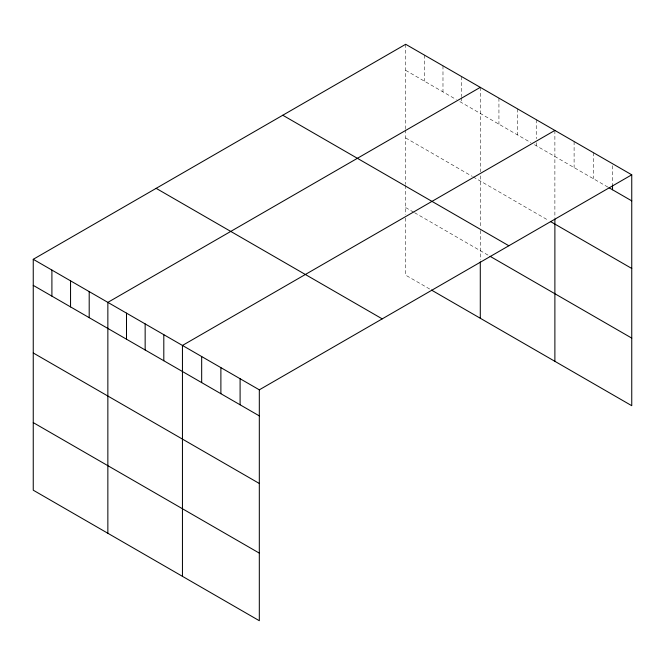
<?xml version="1.0" encoding="UTF-8"?>
<svg xmlns="http://www.w3.org/2000/svg" width="665" height="665" viewBox="0 0 665 665"><rect width="100%" height="100%" fill="white"/><g stroke="black" fill="none" stroke-linecap="round" stroke-linejoin="round"><path stroke-width="0.5" stroke-dasharray="3.33 2.49" d="M405.683 70.349L456.306 99.575M459.856 101.629L530.911 142.651M534.461 144.696L608.167 187.256M405.683 137.946L472.291 176.4M473.181 176.915L548.667 220.497M405.683 207.58L413.672 212.202M414.561 212.709L489.166 255.784M429.665 289.017L405.683 275.177L405.683 215.776M612.532 165.71L612.532 183.756M593.321 152.618L593.321 178.677M574.103 141.52L574.103 167.588M554.884 130.423L554.884 217.937M536.239 119.658L536.239 138.702M536.239 142.717L536.239 145.726M517.586 108.894L517.586 134.953M498.933 98.121L498.933 124.189M480.288 87.356L480.288 171.794M480.288 175.893L480.288 227.438M480.288 230.472L480.288 259.874M461.635 76.583L461.635 96.641M461.635 97.639L461.635 102.651M442.981 65.818L442.981 91.886M424.337 55.054L424.337 81.113M405.683 44.281L405.683 128.727M405.683 129.75L405.683 184.371M405.683 185.377L405.683 214.753"/><path stroke-width="1" d="M33.25 259.3L259.317 389.823L259.317 620.719L33.25 490.196L33.25 259.3L405.683 44.281L631.75 174.804L631.75 405.7L431.435 290.048M480.288 87.356L107.855 302.375L107.855 533.272M554.884 130.423L182.451 345.451L182.451 576.339M259.317 389.823L631.75 174.804M609.04 187.754L631.75 200.872M550.445 221.52L631.75 268.461M282.783 115.236L508.85 245.759M490.055 256.299L631.75 338.103M156.15 188.345L382.217 318.868M33.25 285.368L259.317 415.891M33.25 352.965L259.317 483.48M33.25 422.608L259.317 553.122M612.532 184.762L612.532 189.774M554.884 218.968L554.884 361.319M480.288 261.919L480.288 318.244M240.098 378.726L240.098 404.794M220.888 367.637L220.888 393.705M201.67 356.54L201.67 382.608M163.806 334.678L163.806 360.746M145.153 323.913L145.153 349.981M126.5 313.14L126.5 339.208M89.201 291.611L89.201 317.671M70.548 280.838L70.548 306.906M51.903 270.073L51.903 296.141"/></g></svg>
